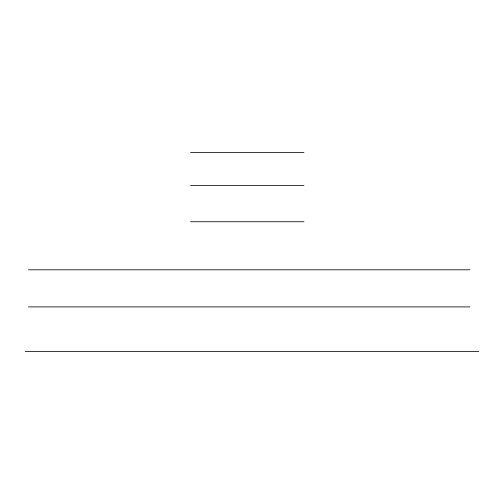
<?xml version="1.0" encoding="UTF-8"?>
<svg xmlns="http://www.w3.org/2000/svg" width="504" height="504" viewBox="0 0 504 504"><rect width="100%" height="100%" fill="white"/><g stroke="black" fill="none" stroke-linecap="round" stroke-linejoin="round"><path stroke-width="0.76" d="M190.518 152.561L303.912 152.561M190.518 185.466L303.912 185.466M190.518 221.735L303.912 221.735M28.438 269.804L469.898 269.804M28.438 306.898L469.898 306.898M25.2 351.439L478.8 351.439"/></g></svg>
